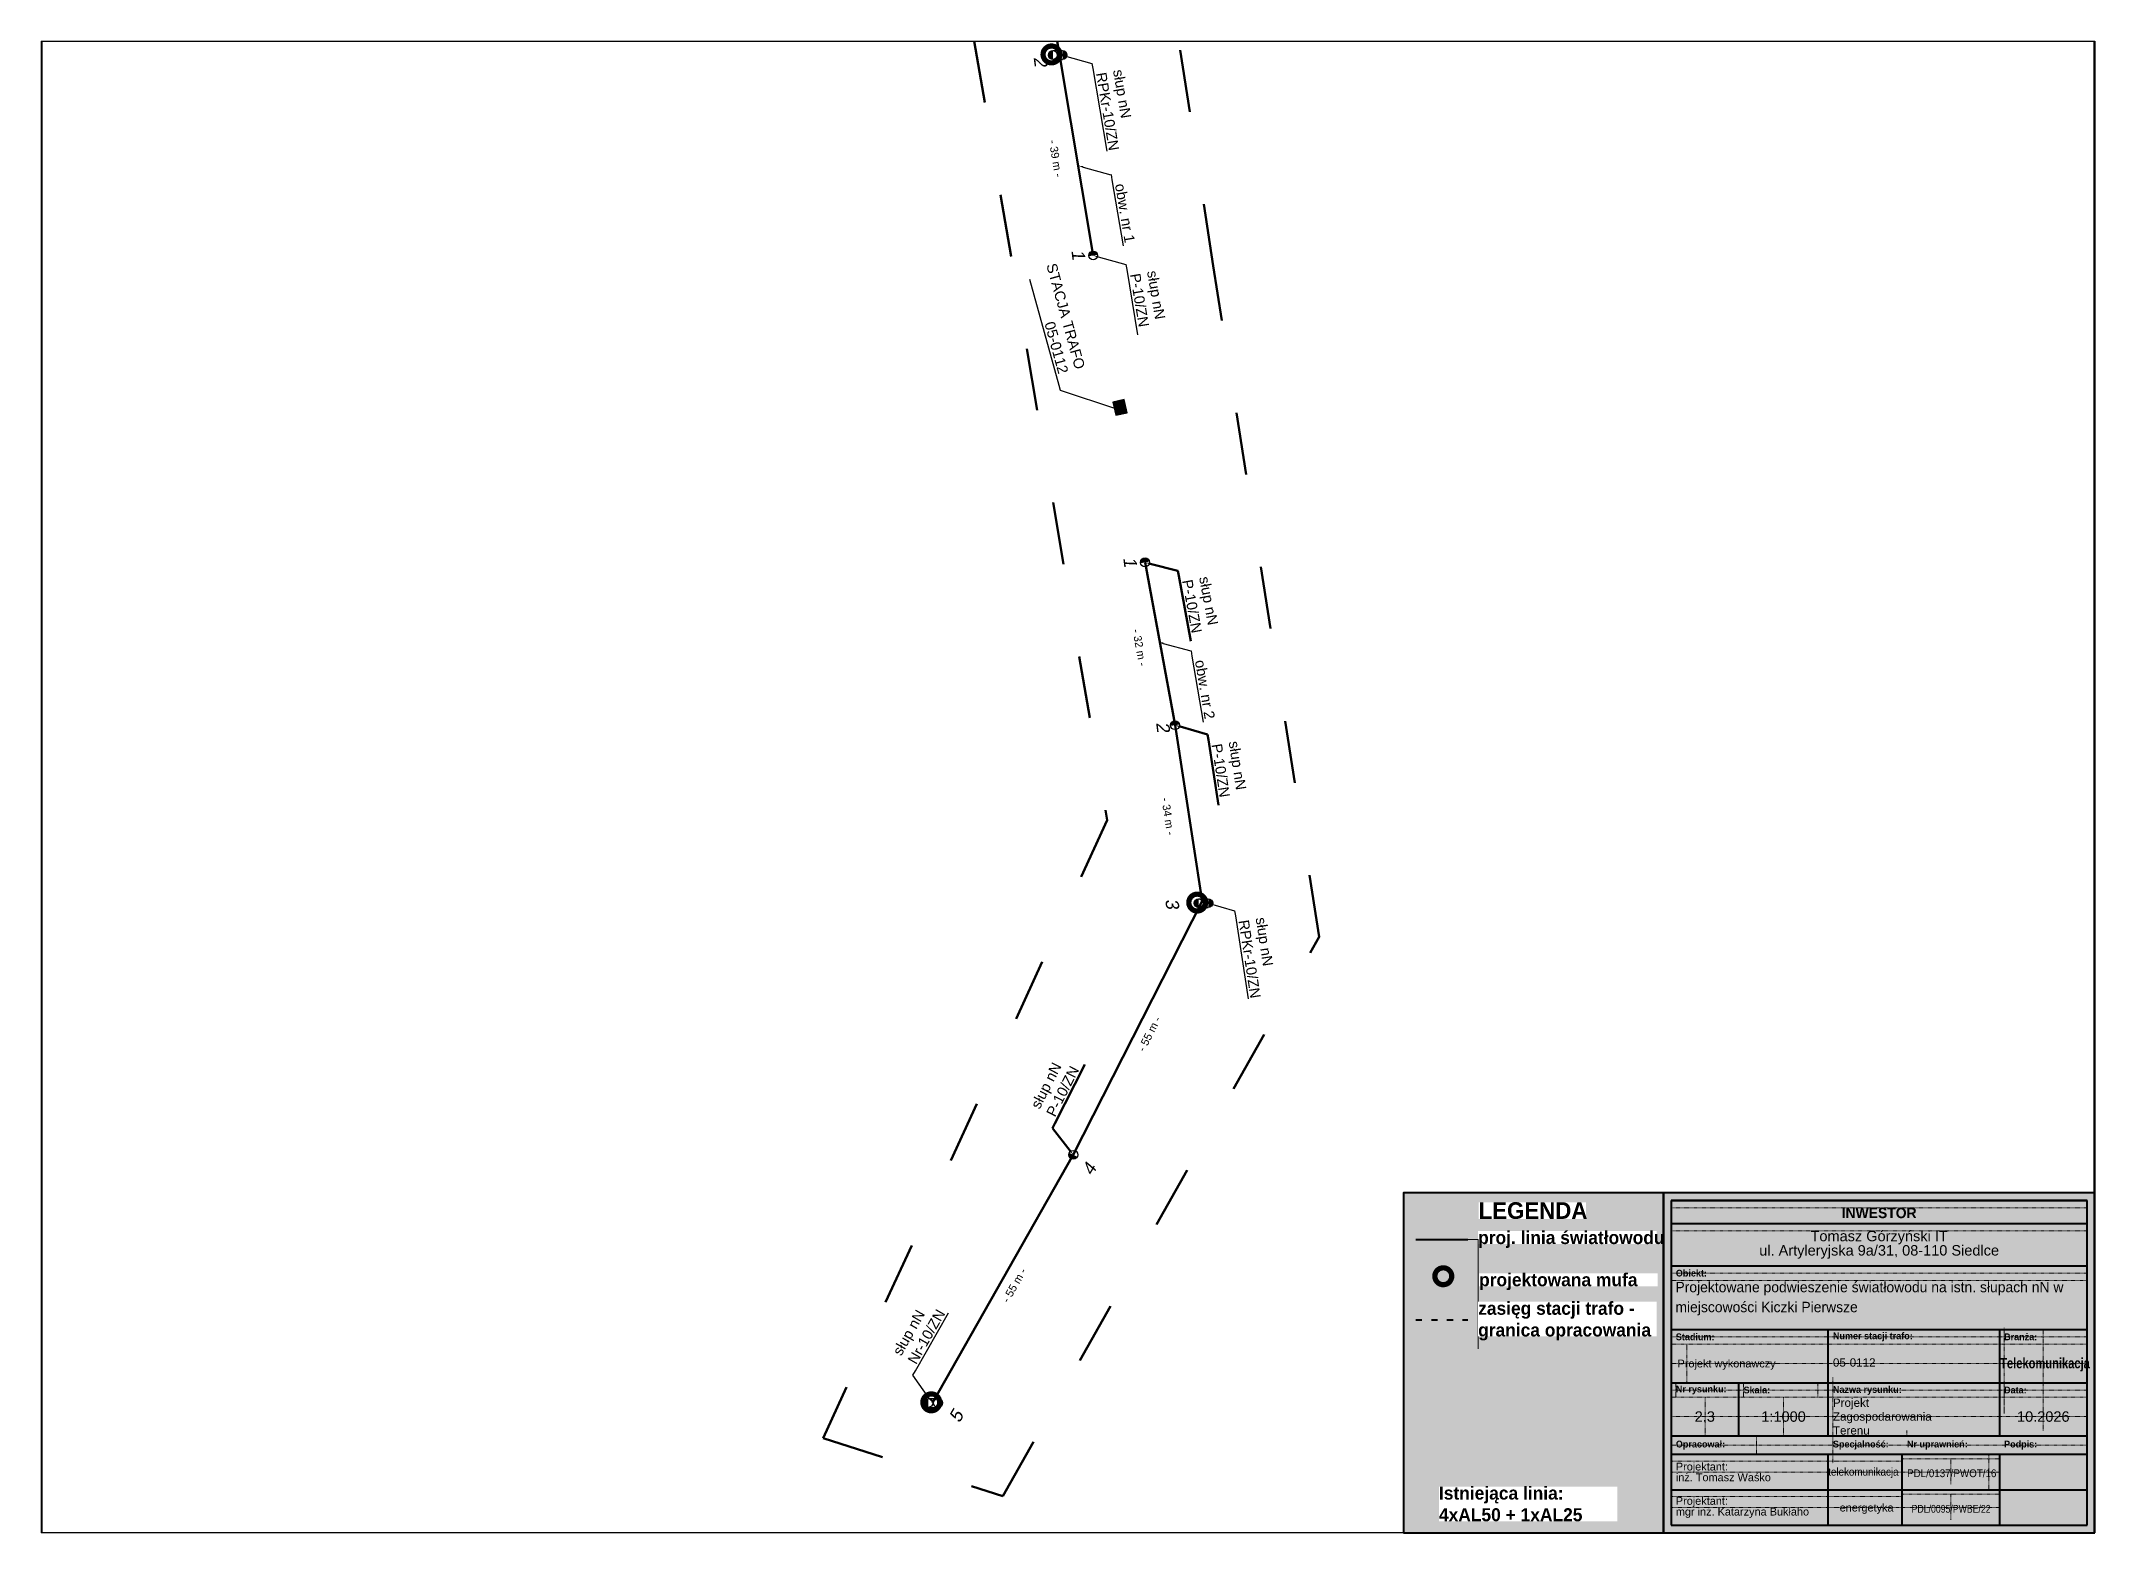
# Paper-space layout '112-3' of a CAD drawing. Header units: metres, sheet in millimetres. Extents: x 0 to 395, y 0 to 287.
# The model-space entities are those that its viewports show. They can reach past a viewport. Long polylines and large blocks are cut down to what shows.
import ezdxf
from ezdxf import colors
from ezdxf.entities.mleader import LeaderData, LeaderLine
from ezdxf.math import Vec2, Vec3

# ---------------------------------------------------------------- set-up
doc = ezdxf.new("R2010")
doc.units = ezdxf.units.M
for name, pattern in [('ACAD_ISO03W100', [30, 12, -18]), ('DGN Style 2', [0.005224, 0.003135, -0.00209]), ('GCAD_ISO03W100', [30, 12, -18])]:
    doc.linetypes.add(name, pattern=pattern)
for name, color, linetype, lineweight in [('!TELE', 30, 'SCARPLINE1A', 50), ('!trafo_05-0112', 6, 'GCAD_ISO03W100', 50), ('@Tabelka', 7, 'Continuous', 13), ('_MM LINIA Sn', 40, 'Continuous', 30), ('_mm zasięg trafo', 6, 'ACAD_ISO03W100', 35), ('_numery slupow etap 4 cz. 2', 7, 'Continuous', 40), ('_światłowód', 30, 'Continuous', 50)]:
    doc.layers.add(name, color=color, linetype=linetype, lineweight=lineweight)
for name, color, linetype in [('!wymiary', 7, 'Continuous'), ('_MM mufy', 3, 'Continuous'), ('_MM opisy', 7, 'Continuous'), ('_MM slupy', 5, 'Continuous'), ('_mm trafo', 3, 'Continuous')]:
    doc.layers.add(name, color=color, linetype=linetype)
doc.layers.add('@KonstrTabelki', color=253, linetype='DGN Style 2', lineweight=0, plot=False)
doc.layers.add('_arkusze model', color=7, linetype='Continuous', lineweight=50, plot=False)
doc.styles.add('LEGENDA', font='arial.ttf')
doc.styles.get("Standard").update_dxf_attribs({"font": 'ARIAL.TTF'})
doc.linetypes.add('SCARPLINE1A', pattern='A,2,[150,AAA.SHX,S=1,R=0,X=0,Y=0],1e-11', length=2)
doc.dimstyles.new('opis linie', dxfattribs={"dimtxt": 1.5, "dimasz": 0.18, "dimexe": 0.18, "dimexo": 0.0625, "dimgap": 2.5, "dimtad": 4, "dimdec": 0, "dimzin": 0, "dimdsep": 46, "dimtxsty": 'Standard', "dimcen": 0.09, "dimse1": 1, "dimse2": 1, "dimsd1": 1, "dimsd2": 1, "dimclrt": 256, "dimadec": 0, "dimazin": 0, "dimtfac": 1, "dimtdec": 0, "dimtofl": 0, "dimtmove": 0, "dimatfit": 3, "dimfxl": 1, "dimtfill": 1, "dimtolj": 1, "dimtzin": 0, "dimarcsym": 0})

# ---------------------------------------------------------------- blocks, each defined once
blk = doc.blocks.new('tabelka')
at = {"true_color": 0xffffff, "transparency": 33554687}
h = blk.add_hatch(color=7, dxfattribs=at)
h.dxf.hatch_style = 1
h.paths.add_polyline_path([(-83, 65.41), (0, 65.41), (0, 0), (-83, 0)])
at = {"layer": '@KonstrTabelki', "lineweight": 0}
for p, q in [((-1.5, 62.52), (-81.5, 62.52)), ((-1.5, 58.08), (-81.5, 58.08)), ((-1.5, 49.94), (-81.5, 49.94)), ((-81.5, 48.55), (-1.5, 48.55)), ((-1.5, 37.69), (-81.5, 37.69)), ((-81.5, 36.3), (-1.5, 36.3)), ((-78.46, 36.3), (-78.46, 28.86)), ((-17.47, 39.44), (-17.47, 22.94)), ((-9.93, 19.68), (-9.93, 39.08)), ((-81.5, 32.58), (-1.5, 32.58)), ((-80.6, 28.86), (-80.6, 26.08)), ((-67.58, 28.86), (-67.58, 26.08)), ((-53.27, 26.08), (-53.27, 28.86)), ((-50.39, 29.9), (-50.39, 18.64)), ((-17.47, 28.86), (-17.47, 22.94)), ((-9.93, 19.68), (-9.93, 28.86)), ((-1.5, 27.47), (-81.5, 27.47)), ((-81.5, 26.08), (-1.5, 26.08)), ((-74.99, 18.64), (-74.99, 26.08)), ((-59.88, 18.64), (-59.88, 26.08)), ((-1.5, 27.47), (-18.36, 27.47)), ((-1.5, 22.36), (-81.5, 22.36)), ((-1.5, 22.36), (-18.36, 22.36)), ((-81.5, 16.88), (-1.5, 16.88)), ((-65.11, 18.64), (-65.11, 15.11)), ((-50.39, 18.64), (-50.39, 13.41)), ((-36.15, 19.68), (-36.15, 18.64)), ((-37.05, 13.77), (-81.5, 13.77)), ((-37.05, 14.25), (-18.36, 14.25)), ((-27.71, 14.25), (-27.71, 9.31)), ((-20.43, 15.11), (-20.43, 8.31)), ((-37.05, 11.71), (-81.5, 11.71)), ((-18.36, 11.71), (-37.05, 11.71)), ((-37.05, 6.97), (-81.5, 6.97)), ((-37.05, 4.9), (-81.5, 4.9)), ((-37.05, 7.44), (-18.36, 7.44)), ((-18.36, 4.9), (-37.05, 4.9)), ((-27.71, 7.44), (-27.71, 2.5))]:
    blk.add_line(p, q, dxfattribs=at)
at = {"layer": '@KonstrTabelki'}
for points in [[(-51.29, 28.86), (-51.29, 39.08)], [(-51.29, 18.64), (-51.29, 28.86)]]:
    blk.add_lwpolyline(points, dxfattribs=at)
at = {"layer": '@Tabelka', "lineweight": 40}
for p, q in [((0, 65.41), (-83, 65.41)), ((-83, 65.41), (-83, 0)), ((-81.5, 63.91), (-1.5, 63.91)), ((-1.5, 63.91), (-81.5, 63.91)), ((-81.5, 63.91), (-81.5, 1.5)), ((-1.5, 1.5), (-1.5, 63.91)), ((0, 0), (0, 65.41)), ((-81.5, 59.47), (-1.5, 59.47)), ((-81.5, 51.33), (-1.5, 51.33)), ((-81.5, 39.08), (-1.5, 39.08)), ((-81.5, 39.08), (-18.36, 39.08)), ((-51.29, 28.86), (-51.29, 39.08)), ((-51.29, 28.86), (-51.29, 35.67)), ((-18.36, 39.08), (-18.36, 28.86)), ((-81.5, 28.86), (-18.36, 28.86)), ((-68.48, 18.64), (-68.48, 28.86)), ((-51.29, 18.64), (-51.29, 28.86)), ((-18.36, 28.86), (-1.5, 28.86)), ((-18.36, 28.86), (-18.36, 18.64)), ((-51.29, 18.64), (-51.29, 25.45)), ((-18.36, 25.45), (-18.36, 18.64)), ((-81.5, 18.64), (-1.5, 18.64)), ((-81.5, 18.64), (-1.5, 18.64)), ((-81.5, 15.11), (-1.5, 15.11)), ((-51.29, 1.5), (-51.29, 15.11)), ((-37.05, 1.5), (-37.05, 15.11)), ((-18.36, 15.11), (-18.36, 1.5)), ((-81.5, 8.31), (-1.5, 8.31)), ((-81.5, 8.31), (-1.5, 8.31)), ((-81.5, 1.5), (-1.5, 1.5)), ((-83, 0), (0, 0))]:
    blk.add_line(p, q, dxfattribs=at)
at = {"layer": '@Tabelka'}
for s, insert, char_height, attachment_point, line_spacing_factor in [('{\\fLato Light|b1|i0|c238|p34;INWESTOR}', (-41.5, 62.52), 2, 2, 0.825), ('{\\fLato Light|b1|i0|c238|p34;Obiekt:}', (-80.6, 49.94), 1.3, 4, 0.946154), ('{\\fLato Light|b1|i0|c238|p34;Branża:}', (-17.47, 37.69), 1.3, 4, 0.946154), ('Projekt wykonawczy', (-80.27, 32.34), 1.5, 4, 0.825), ('{\\fLato Light|b1|i0|c238|p34;\\W0.8;Telekomunikacja}', (-9.6, 32.34), 2, 5, 0.76875), ('{\\fLato Light|b1|i0|c238|p34;Nr rysunku:}', (-80.6, 27.47), 1.3, 4, 0.946154), ('{\\fLato Light|b1|i0|c238|p34;Skala:}', (-67.58, 27.47), 1.3, 4, 0.946154), ('{\\fLato Light|b1|i0|c238|p34;Nazwa rysunku:}', (-50.39, 27.38), 1.3, 4, 0.946154), ('{\\fLato Light|b1|i0|c238|p34;Data:}', (-17.47, 27.47), 1.3, 4, 0.946154), ('10.2026', (-9.93, 22.36), 2, 5, 0.825), ('{\\fLato Light|b1|i0|c238|p34;Opracował:}', (-80.6, 16.88), 1.3, 4, 0.946154), ('{\\fLato Light|b1|i0|c238|p34;Specjalność:}', (-50.39, 16.88), 1.3, 4, 0.946154), ('{\\fLato Light|b1|i0|c238|p34;Nr uprawnień:}', (-36.15, 16.88), 1.3, 4, 0.946154), ('{\\fLato Light|b1|i0|c238|p34;Podpis:}', (-17.47, 16.88), 1.3, 4, 0.946154)]:
    blk.add_mtext(s, dxfattribs=dict(at, insert=insert, char_height=char_height, attachment_point=attachment_point, line_spacing_factor=line_spacing_factor))
at = {"layer": '@Tabelka', "insert": (-41.5, 58.08), "char_height": 2, "attachment_point": 2, "line_spacing_factor": 0.825, "style": 'LEGENDA'}
blk.add_mtext('Tomasz Górzyński IT\\Pul. Artyleryjska 9a/31, 08-110 Siedlce', dxfattribs=at)
at = {"layer": '@Tabelka'}
for s, insert, char_height, width, attachment_point, line_spacing_factor in [('{\\fLato Light|b1|i0|c238|p34;Stadium:}', (-80.6, 37.69), 1.3, 8.6456, 4, 0.946154), ('{\\fLato Light|b1|i0|c238|p34;Numer stacji trafo:}', (-50.39, 37.69), 1.3, 16.1141, 4, 0.946154), ('Projektant:\\Pinż. Tomasz Waśko', (-80.6, 11.71), 1.5, 27.9275, 4, 0.825), ('{\\W0.9;telekomunikacja}', (-44.53, 11.53), 1.5, 22.915, 5, 0.825), ('{\\W0.9;PDL/0137/PWOT/16}', (-27.54, 11.46), 1.5, 22.915, 5, 0.825), ('Projektant:\\Pmgr inż. Katarzyna Bukłaho', (-80.6, 4.9), 1.5, 27.9275, 4, 0.825), ('energetyka', (-43.91, 4.64), 1.5, 22.915, 5, 0.825), ('{\\W0.8;PDL/0095/PWBE/22}', (-27.66, 4.62), 1.5, 22.915, 5, 0.825)]:
    blk.add_mtext(s, dxfattribs=dict(at, insert=insert, char_height=char_height, width=width, attachment_point=attachment_point, line_spacing_factor=line_spacing_factor))
blk = doc.blocks.new('mufa')
at = {"layer": '_MM mufy'}
h = blk.add_hatch(color=256, dxfattribs=at)
h.dxf.hatch_style = 1
h.paths.add_polyline_path([(2.15, 0.12, 1), (-2.1, -0.05, 1)])
h.paths.add_polyline_path([(-1.1, -0.01, -1), (1.15, 0.08, -1)], flags=16)
h.paths.add_polyline_path([(-0.83, 0, -1), (0.88, 0.07, -1)], flags=0)
blk = doc.blocks.new('legenda')
at = {"true_color": 0xffffff, "transparency": 33554687}
h = blk.add_hatch(color=7, dxfattribs=at)
h.dxf.hatch_style = 1
h.paths.add_polyline_path([(-50, 65.41), (0, 65.41), (0, 0), (-50, 0)])
at = {"lineweight": 40}
blk.add_lwpolyline([(0, 65.41), (-50, 65.41), (-50, 0)], dxfattribs=at)
at = {"layer": '_mm zasięg trafo', "lineweight": 40, "ltscale": 0.1}
blk.add_lwpolyline([(-47.62, 40.95), (-37.62, 40.95)], dxfattribs=at)
at = {"layer": '_światłowód', "lineweight": 40}
blk.add_lwpolyline([(-47.62, 56.41), (-37.62, 56.41)], dxfattribs=at)
at = {"layer": '_mm zasięg trafo'}
blk.add_blockref('mufa', (-42.35, 49.31), dxfattribs=at)
at = {"layer": '_mm zasięg trafo', "bg_fill": 3, "box_fill_scale": 1, "bg_fill_color": 256, "bg_fill_transparency": 0}
for s, width, heights, insert, char_height, attachment_point in [('{\\fLato Light|b1|i0|c238|p34;\\C7;LEGENDA}', 20.65, [-3.27], (-35.53, 63.58), 3.2, 1), ('\\pxt4;{\\fLato Light|b1|i0|c238|p34;\\C7;proj. linia światłowodu}', 34.3358, [-3.2], (-35.62, 56.41), 2.5, 4)]:
    blk.add_mtext_dynamic_manual_height_columns(s, width=width, gutter_width=1, heights=heights, dxfattribs=dict(at, insert=insert, char_height=char_height, attachment_point=attachment_point))
at = {"layer": 'Defpoints', "color": 252, "lineweight": 0, "true_color": 0x939598}
blk.add_lwpolyline([(-37.62, 56.41), (-35.62, 56.41), (-35.62, 35.41)], dxfattribs=at)
at = {"layer": '_mm zasięg trafo', "char_height": 2.5, "attachment_point": 4, "bg_fill": 3, "box_fill_scale": 1, "bg_fill_color": 256, "bg_fill_transparency": 0}
for s, heights, insert in [('\\pxt4;{\\fLato Light|b1|i0|c238|p34;\\C7;projektowana mufa}', [-3.2], (-35.44, 48.3)), ('\\pxt4;{\\fLato Light|b1|i0|c238|p34;\\C7;zasięg stacji trafo - granica opracowania}', [-7.36], (-35.62, 40.72))]:
    blk.add_mtext_dynamic_manual_height_columns(s, width=34.3358, gutter_width=1, heights=heights, dxfattribs=dict(at, insert=insert))
at = {"lineweight": 40}
blk.add_lwpolyline([(-50, 0), (0, 0), (0, 65.41)], dxfattribs=at)
at = {"layer": '_mm zasięg trafo', "insert": (-43.16, 5.56), "char_height": 2.5, "attachment_point": 4, "bg_fill": 3, "box_fill_scale": 1, "bg_fill_color": 256, "bg_fill_transparency": 0}
blk.add_mtext_dynamic_manual_height_columns('\\pxt4;{\\fLato Light|b1|i0|c238|p34;\\C7;Istniejąca linia:\\P4xAL50 + 1xAL25}', width=34.3358, gutter_width=1, heights=[0], dxfattribs=at)
blk = doc.blocks.new('*D201')
at = {"layer": 'Defpoints', "color": 0}
for p in [(7549163.57, 5771385.84), (7549168.61, 5771354.41), (7549169.35, 5771354.54)]:
    blk.add_point(p, dxfattribs=at)
at = {"layer": '!wymiary', "insert": (7549162.51, 5771369.46), "char_height": 1.5, "attachment_point": 5, "rotation": 280.4675, "bg_fill": 3, "box_fill_scale": 1.1, "bg_fill_color": 9, "bg_fill_true_color": 13158600, "bg_fill_transparency": 0}
blk.add_mtext('\\A1;- 32 m -', dxfattribs=at)
blk = doc.blocks.new('*D202')
at = {"layer": 'Defpoints', "color": 0}
for p in [(7549169.35, 5771354.54), (7549173.82, 5771320.56), (7549174.56, 5771320.68)]:
    blk.add_point(p, dxfattribs=at)
at = {"layer": '!wymiary', "insert": (7549167.99, 5771337), "char_height": 1.5, "attachment_point": 5, "rotation": 278.7478, "bg_fill": 3, "box_fill_scale": 1.1, "bg_fill_color": 9, "bg_fill_true_color": 13158600, "bg_fill_transparency": 0}
blk.add_mtext('\\A1;- 34 m -', dxfattribs=at)
blk = doc.blocks.new('*D203')
at = {"layer": 'Defpoints', "color": 0}
for p in [(7549174.56, 5771320.68), (7549149.11, 5771272.28), (7549149.78, 5771271.94)]:
    blk.add_point(p, dxfattribs=at)
at = {"layer": '!wymiary', "insert": (7549164.41, 5771295.17), "char_height": 1.5, "attachment_point": 5, "rotation": 63.0422, "bg_fill": 3, "box_fill_scale": 1.1, "bg_fill_color": 9, "bg_fill_true_color": 13158600, "bg_fill_transparency": 0}
blk.add_mtext('\\A1;- 55 m -', dxfattribs=at)
blk = doc.blocks.new('*D204')
at = {"layer": 'Defpoints', "color": 0}
for p in [(7549149.78, 5771271.94), (7549122.07, 5771224.6), (7549122.72, 5771224.23)]:
    blk.add_point(p, dxfattribs=at)
at = {"layer": '!wymiary', "insert": (7549138.43, 5771246.85), "char_height": 1.5, "attachment_point": 5, "rotation": 60.4451, "bg_fill": 3, "box_fill_scale": 1.1, "bg_fill_color": 9, "bg_fill_true_color": 13158600, "bg_fill_transparency": 0}
blk.add_mtext('\\A1;- 55 m -', dxfattribs=at)
blk = doc.blocks.new('*D213')
at = {"layer": 'Defpoints', "color": 0}
for p in [(7549141.81, 5771515.76), (7549146.36, 5771483.39), (7549147.1, 5771483.51)]:
    blk.add_point(p, dxfattribs=at)
at = {"layer": '!wymiary', "insert": (7549140.49, 5771498.99), "char_height": 1.5, "attachment_point": 5, "rotation": 279.3114, "bg_fill": 3, "box_fill_scale": 1.1, "bg_fill_color": 9, "bg_fill_true_color": 13158600, "bg_fill_transparency": 0}
blk.add_mtext('\\A1;- 33 m -', dxfattribs=at)
blk = doc.blocks.new('*D214')
at = {"layer": 'Defpoints', "color": 0}
for p in [(7549147.1, 5771483.51), (7549152.86, 5771444.72), (7549153.6, 5771444.85)]:
    blk.add_point(p, dxfattribs=at)
at = {"layer": '!wymiary', "insert": (7549146.39, 5771463.51), "char_height": 1.5, "attachment_point": 5, "rotation": 279.5495, "bg_fill": 3, "box_fill_scale": 1.1, "bg_fill_color": 9, "bg_fill_true_color": 13158600, "bg_fill_transparency": 0}
blk.add_mtext('\\A1;- 39 m -', dxfattribs=at)
blk = doc.blocks.new('ZN')
at = {"layer": '_MM slupy', "transparency": 33554687}
h = blk.add_hatch(color=256, dxfattribs=at)
h.dxf.hatch_style = 1
h.paths.add_polyline_path([(0, -0.86), (0, 0.86, 1)])
at = {"layer": '_MM slupy'}
blk.add_circle((0, 0), 0.857, dxfattribs=at)
blk = doc.blocks.new('R')
at = {"layer": '_MM slupy', "transparency": 33554687}
h = blk.add_hatch(color=256, dxfattribs=at)
h.dxf.hatch_style = 1
h.paths.add_polyline_path([(-0.93, -0.86), (-0.93, 0.86, 1)])
h = blk.add_hatch(color=256, dxfattribs=at)
h.dxf.hatch_style = 1
h.paths.add_polyline_path([(0.93, 0.86), (0.93, -0.86, 1)])
at = {"layer": '_MM slupy'}
for points in [[(-0.93, 0.86), (0.93, 0.86)], [(-0.93, -0.86), (0.93, -0.86)]]:
    blk.add_lwpolyline(points, dxfattribs=at)
for centre in [(-0.93, 0), (0.93, 0)]:
    blk.add_circle(centre, 0.857, dxfattribs=at)
blk = doc.blocks.new('trafo')
at = {"layer": '_mm trafo'}
h = blk.add_hatch(color=256, dxfattribs=at)
h.dxf.hatch_style = 1
h.paths.add_polyline_path([(-1.15, 1.02), (-0.52, -1.51), (1.64, -0.96), (1.01, 1.59)])
at = {"layer": '_MM LINIA Sn', "color": 2, "lineweight": 60}
for p, q in [((0.58, 0.02), (-0.43, 0.9)), ((-0.32, -0.23), (0.58, 0.02)), ((0.58, -0.92), (-0.32, -0.23)), ((0.55, -0.72), (0.41, -0.9)), ((0.41, -0.9), (0.58, -0.92)), ((0.58, -0.92), (0.55, -0.72))]:
    blk.add_line(p, q, dxfattribs=at)
at = {"layer": '_mm trafo', "flags": 128}
blk.add_lwpolyline([(-0.52, -1.52), (1.64, -0.96), (0.98, 1.58), (-1.17, 0.99), (-0.52, -1.52)], close=True, dxfattribs=at)
blk = doc.blocks.new('q')
at = {"layer": '_MM slupy'}
blk.add_blockref('ZN', (0, 0), dxfattribs=at)
at = {"layer": '_MM opisy'}
ml = blk.add_multileader_mtext('Standard', dxfattribs=at)
ml.set_content('\\pxql;słup nN\\PP-10/ZN', color=256)
ml.set_leader_properties()
ml.build(insert=Vec2(0, 0))
ml.multileader.update_dxf_attribs({"has_text_frame": 1, "text_left_attachment_type": 5, "text_right_attachment_type": 5, "dogleg_length": 1, "arrow_head_size": 1})
ctx = ml.context
ctx.base_point, ctx.char_height, ctx.arrow_head_size, ctx.landing_gap_size, ctx.plane_origin = Vec3(3.75, 5.9), 2, 1, 1, Vec3(1.72, -1.42)
ctx.left_attachment, ctx.right_attachment = 5, 5
notes = []
notes.append((ctx, [(0, (1, 1, 0), (2.75, 5.9), (1, 0), 1, [(0, [(0, 0), (2.75, 5.9)], 0, [])])]))
ctx.mtext.insert, ctx.mtext.flow_direction = Vec3(4.75, 11.7), 5
ctx.mtext.has_bg_fill, ctx.mtext.bg_color, ctx.mtext.bg_scale_factor, ctx.mtext.bg_transparency, ctx.mtext.use_window_bg_color = 1, -1023410175, 1, 0, 1
for ctx, leaders in notes:
    for number, flags, end, landing, length, lines in leaders:
        leader = LeaderData()
        leader.index, (leader.has_last_leader_line, leader.has_dogleg_vector, leader.attachment_direction) = number, flags
        leader.last_leader_point, leader.dogleg_vector, leader.dogleg_length = Vec3(end), Vec3(landing), length
        for number, points, colour, breaks in lines:
            line = LeaderLine()
            line.index, line.vertices, line.color, line.breaks = number, Vec3.list(points), colors.encode_raw_color(colour), breaks
            leader.lines.append(line)
        ctx.leaders.append(leader)

msp = doc.modelspace()

# ---------------------------------------------------------------- linework, layer by layer
at = {"layer": '!TELE'}
for points in [[(7549118.13, 5771881.44), (7549124.74, 5771832.41), (7549131.15, 5771783.12), (7549137.48, 5771734.48), (7549143.89, 5771685.14), (7549149.56, 5771641.8), (7549154.7, 5771599.5), (7549144.34, 5771553.61), (7549141.81, 5771515.76), (7549147.1, 5771483.51), (7549153.6, 5771444.85)], [(7549163.57, 5771385.84), (7549169.35, 5771354.54), (7549174.56, 5771320.68)], [(7549122.72, 5771224.23), (7549149.78, 5771271.94), (7549174.56, 5771320.68)]]:
    msp.add_lwpolyline(points, dxfattribs=at)

# ---------------------------------------------------------------- block references
at = {"layer": '_arkusze model', "rotation": 357.3066721443945}
msp.add_blockref('trafo', (7549158.53, 5771415.61), dxfattribs=at)

# ---------------------------------------------------------------- next in the draw order: dimensions: what is measured, and where the dimension line sits
at = {"layer": '!wymiary'}
for p1, p2, picture, middle in [((7549141.81, 5771515.76), (7549147.1, 5771483.51), '*D213', (7549140.49, 5771498.99)), ((7549163.57, 5771385.84), (7549169.35, 5771354.54), '*D201', (7549162.51, 5771369.46))]:
    dim = msp.add_aligned_dim(p1=p1, p2=p2, distance=-0.75, dimstyle='opis linie', override={"dimpost": '- <> m -'}, dxfattribs=at)
    dim.commit()
    dim.dimension.update_dxf_attribs({"geometry": picture, "text_midpoint": middle})

# ---------------------------------------------------------------- next in the draw order: block references
at = {"layer": '!TELE', "rotation": 280.4674808966838}
msp.add_blockref('q', (7549163.57, 5771385.84), dxfattribs=at)

# ---------------------------------------------------------------- next in the draw order: dimensions: what is measured, and where the dimension line sits
at = {"layer": '!wymiary'}
for p1, p2, picture, middle in [((7549147.1, 5771483.51), (7549153.6, 5771444.85), '*D214', (7549146.39, 5771463.51)), ((7549169.35, 5771354.54), (7549174.56, 5771320.68), '*D202', (7549167.99, 5771337))]:
    dim = msp.add_aligned_dim(p1=p1, p2=p2, distance=-0.75, dimstyle='opis linie', override={"dimpost": '- <> m -'}, dxfattribs=at)
    dim.commit()
    dim.dimension.update_dxf_attribs({"geometry": picture, "text_midpoint": middle})

# ---------------------------------------------------------------- next in the draw order: block references
at = {"layer": '!TELE', "rotation": 278.7478150258946}
msp.add_blockref('q', (7549169.35, 5771354.54), dxfattribs=at)

# ---------------------------------------------------------------- next in the draw order: texts
at = {"layer": '_numery slupow etap 4 cz. 2', "oblique": 10}
for s, p in [('2', (7549142.14, 5771482.96)), ('1', (7549159.37, 5771386.72))]:
    msp.add_text(s, height=2.5, rotation=277.3102, dxfattribs=at).set_placement(p)

# ---------------------------------------------------------------- next in the draw order: dimensions: what is measured, and where the dimension line sits
at = {"layer": '!wymiary'}
dim = msp.add_aligned_dim(p1=(7549174.56, 5771320.68), p2=(7549149.78, 5771271.94), distance=-0.75, dimstyle='opis linie', override={"dimpost": '- <> m -'}, dxfattribs=at)
dim.commit()
dim.dimension.update_dxf_attribs({"geometry": '*D203', "text_midpoint": (7549164.41, 5771295.17)})

# ---------------------------------------------------------------- next in the draw order: leaders
at = {"layer": '_MM opisy'}
ml = msp.add_multileader_mtext('Standard', dxfattribs=at)
ml.set_content('\\pxql;słup nN\\PRPKr-10/ZN', color=256)
ml.set_leader_properties()
ml.build(insert=Vec2(0, 0))
ml.multileader.update_dxf_attribs({"has_text_frame": 1, "text_left_attachment_type": 5, "text_right_attachment_type": 5, "dogleg_length": 1, "arrow_head_size": 1})
ctx = ml.context
ctx.base_point, ctx.char_height, ctx.arrow_head_size, ctx.landing_gap_size, ctx.plane_origin, ctx.plane_x_axis, ctx.plane_y_axis = Vec3(7549153.54, 5771480.79), 2, 1, 1, Vec3(7549145.98, 5771481.58), Vec3(0.165899, -0.986143), Vec3(0.986143, 0.165899)
ctx.left_attachment, ctx.right_attachment = 5, 5
notes = []
notes.append((ctx, [(0, (1, 1, 0), (7549153.37, 5771481.77), (0.165899, -0.986143), 1, [(0, [(7549147.1, 5771483.51), (7549153.37, 5771481.77)], 0, [])])]))
ctx.mtext.insert, ctx.mtext.text_direction, ctx.mtext.flow_direction = Vec3(7549159.39, 5771480.76), Vec3(0.165899, -0.986143), 5
ctx.mtext.has_bg_fill, ctx.mtext.bg_color, ctx.mtext.bg_scale_factor, ctx.mtext.bg_transparency, ctx.mtext.use_window_bg_color = 1, -1023410175, 1, 0, 1
at = {"layer": '_mm trafo', "color": 3}
ml = msp.add_multileader_mtext('Standard', dxfattribs=at)
ml.set_content('STACJA TRAFO\\P05-0112', color=3)
ml.set_leader_properties()
ml.build(insert=Vec2(0, 0))
ml.multileader.update_dxf_attribs({"has_text_frame": 1, "text_left_attachment_type": 5, "text_right_attachment_type": 5, "dogleg_length": 1, "arrow_head_size": 1.5})
ctx = ml.context
ctx.base_point, ctx.char_height, ctx.arrow_head_size, ctx.plane_origin, ctx.plane_x_axis, ctx.plane_y_axis = Vec3(7549140.47, 5771443.69), 2, 1.5, Vec3(7549130.57, 5771403.96), Vec3(0.266111, -0.963942), Vec3(0.963942, 0.266111)
ctx.left_attachment, ctx.right_attachment, ctx.text_align_type, ctx.attachment_type = 5, 5, 2, 2
notes.append((ctx, [(0, (1, 1, 0), (7549147.31, 5771418.91), (-0.266111, 0.963942), 1, [(0, [(7549159.57, 5771414.85)], 0, [])])]))
ctx.mtext.insert, ctx.mtext.text_direction, ctx.mtext.rotation, ctx.mtext.alignment, ctx.mtext.flow_direction = Vec3(7549152.08, 5771423.34), Vec3(0.266111, -0.963942), 6.129723, 3, 5
ctx.mtext.has_bg_fill, ctx.mtext.bg_color, ctx.mtext.bg_scale_factor, ctx.mtext.bg_transparency, ctx.mtext.use_window_bg_color = 1, -1073741824, 1, 0, 1
for ctx, leaders in notes:
    for number, flags, end, landing, length, lines in leaders:
        leader = LeaderData()
        leader.index, (leader.has_last_leader_line, leader.has_dogleg_vector, leader.attachment_direction) = number, flags
        leader.last_leader_point, leader.dogleg_vector, leader.dogleg_length = Vec3(end), Vec3(landing), length
        for number, points, colour, breaks in lines:
            line = LeaderLine()
            line.index, line.vertices, line.color, line.breaks = number, Vec3.list(points), colors.encode_raw_color(colour), breaks
            leader.lines.append(line)
        ctx.leaders.append(leader)

# ---------------------------------------------------------------- next in the draw order: block references
at = {"color": 5, "lineweight": 70}
msp.add_blockref('mufa', (7549145.56, 5771483.47), dxfattribs=at)
msp.add_blockref('R', (7549146.78, 5771483.38))
at = {"layer": '_MM slupy', "rotation": 279.5494738216672}
msp.add_blockref('ZN', (7549153.6, 5771444.85), dxfattribs=at)

# ---------------------------------------------------------------- next in the draw order: texts
at = {"layer": '_numery slupow etap 4 cz. 2', "oblique": 10}
for s, p in [('1', (7549149.4, 5771445.82)), ('3', (7549167.46, 5771321.02))]:
    msp.add_text(s, height=2.5, rotation=277.3102, dxfattribs=at).set_placement(p)

# ---------------------------------------------------------------- next in the draw order: dimensions: what is measured, and where the dimension line sits
at = {"layer": '!wymiary'}
dim = msp.add_aligned_dim(p1=(7549149.78, 5771271.94), p2=(7549122.72, 5771224.23), distance=-0.75, dimstyle='opis linie', override={"dimpost": '- <> m -'}, dxfattribs=at)
dim.commit()
dim.dimension.update_dxf_attribs({"geometry": '*D204', "text_midpoint": (7549138.43, 5771246.85)})

# ---------------------------------------------------------------- next in the draw order: leaders
at = {"layer": '_MM opisy'}
ml = msp.add_multileader_mtext('Standard', dxfattribs=at)
ml.set_content('\\pxql;słup nN\\PRPKr-10/ZN', color=256)
ml.set_leader_properties()
ml.build(insert=Vec2(0, 0))
ml.multileader.update_dxf_attribs({"has_text_frame": 1, "text_left_attachment_type": 5, "text_right_attachment_type": 5, "dogleg_length": 1, "arrow_head_size": 1})
ctx = ml.context
ctx.base_point, ctx.char_height, ctx.arrow_head_size, ctx.landing_gap_size, ctx.plane_origin, ctx.plane_x_axis, ctx.plane_y_axis = Vec3(7549180.97, 5771317.87), 2, 1, 1, Vec3(7549173.42, 5771318.76), Vec3(0.152086, -0.988367), Vec3(0.988367, 0.152086)
ctx.left_attachment, ctx.right_attachment = 5, 5
notes = []
notes.append((ctx, [(0, (1, 1, 0), (7549180.81, 5771318.85), (0.152086, -0.988367), 1, [(0, [(7549174.56, 5771320.68), (7549180.81, 5771318.85)], 0, [])])]))
ctx.mtext.insert, ctx.mtext.text_direction, ctx.mtext.flow_direction = Vec3(7549186.82, 5771317.75), Vec3(0.152086, -0.988367), 5
ctx.mtext.has_bg_fill, ctx.mtext.bg_color, ctx.mtext.bg_scale_factor, ctx.mtext.bg_transparency, ctx.mtext.use_window_bg_color = 1, -1023410175, 1, 0, 1
for ctx, leaders in notes:
    for number, flags, end, landing, length, lines in leaders:
        leader = LeaderData()
        leader.index, (leader.has_last_leader_line, leader.has_dogleg_vector, leader.attachment_direction) = number, flags
        leader.last_leader_point, leader.dogleg_vector, leader.dogleg_length = Vec3(end), Vec3(landing), length
        for number, points, colour, breaks in lines:
            line = LeaderLine()
            line.index, line.vertices, line.color, line.breaks = number, Vec3.list(points), colors.encode_raw_color(colour), breaks
            leader.lines.append(line)
        ctx.leaders.append(leader)

# ---------------------------------------------------------------- next in the draw order: block references
at = {"layer": '!TELE', "rotation": 63.04223244561692}
msp.add_blockref('q', (7549149.78, 5771271.94), dxfattribs=at)
at = {"color": 5, "lineweight": 70}
msp.add_blockref('mufa', (7549173.59, 5771320.4), dxfattribs=at)
msp.add_blockref('R', (7549174.8, 5771320.32))

# ---------------------------------------------------------------- next in the draw order: leaders
at = {"layer": '_MM opisy'}
ml = msp.add_multileader_mtext('Standard', dxfattribs=at)
ml.set_content('\\pxql;słup nN\\PNr-10/ZN', color=256)
ml.set_leader_properties()
ml.build(insert=Vec2(0, 0))
ml.multileader.update_dxf_attribs({"has_text_frame": 1, "text_left_attachment_type": 5, "text_right_attachment_type": 5, "dogleg_length": 1, "arrow_head_size": 1})
ctx = ml.context
ctx.base_point, ctx.char_height, ctx.arrow_head_size, ctx.landing_gap_size, ctx.plane_origin, ctx.plane_x_axis, ctx.plane_y_axis = Vec3(7549119.44, 5771230.41), 2, 1, 1, Vec3(7549124.8, 5771225.02), Vec3(0.493258, 0.869883), Vec3(-0.869883, 0.493258)
ctx.left_attachment, ctx.right_attachment = 5, 5
notes = []
notes.append((ctx, [(0, (1, 1, 0), (7549118.95, 5771229.54), (0.493258, 0.869883), 1, [(0, [(7549122.72, 5771224.23), (7549118.95, 5771229.54)], 0, [])])]))
ctx.mtext.insert, ctx.mtext.text_direction, ctx.mtext.flow_direction = Vec3(7549114.92, 5771234.12), Vec3(0.493258, 0.869883), 5
ctx.mtext.has_bg_fill, ctx.mtext.bg_color, ctx.mtext.bg_scale_factor, ctx.mtext.bg_transparency, ctx.mtext.use_window_bg_color = 1, -1023410175, 1, 0, 1
for ctx, leaders in notes:
    for number, flags, end, landing, length, lines in leaders:
        leader = LeaderData()
        leader.index, (leader.has_last_leader_line, leader.has_dogleg_vector, leader.attachment_direction) = number, flags
        leader.last_leader_point, leader.dogleg_vector, leader.dogleg_length = Vec3(end), Vec3(landing), length
        for number, points, colour, breaks in lines:
            line = LeaderLine()
            line.index, line.vertices, line.color, line.breaks = number, Vec3.list(points), colors.encode_raw_color(colour), breaks
            leader.lines.append(line)
        ctx.leaders.append(leader)

# ---------------------------------------------------------------- next in the draw order: linework, layer by layer
at = {"layer": '!trafo_05-0112'}
msp.add_lwpolyline([(7549101.68, 5771217.48), (7549136.24, 5771206.3), (7549197.09, 5771313.85), (7549176.67, 5771442.83), (7549163.37, 5771530.28), (7549184.71, 5771614.7), (7549149.59, 5771913.31), (7549096.28, 5771910.2), (7549137.17, 5771616.77), (7549127.85, 5771502.91), (7549156.31, 5771336.27)], close=True, dxfattribs=at)

# ---------------------------------------------------------------- next in the draw order: block references
at = {"color": 5, "lineweight": 70}
msp.add_blockref('mufa', (7549122.44, 5771224.31), dxfattribs=at)
msp.add_blockref('R', (7549122.82, 5771224.24))

# ---------------------------------------------------------------- next in the draw order: texts
at = {"layer": '_numery slupow etap 4 cz. 2', "oblique": 10}
for s, p in [('4', (7549153.42, 5771267.75)), ('5', (7549127.85, 5771220.25))]:
    msp.add_text(s, height=2.5, rotation=59.7911, dxfattribs=at).set_placement(p)

# ---------------------------------------------------------------- next in the draw order: leaders
at = {"layer": '_MM opisy'}
ml = msp.add_multileader_mtext('Standard', dxfattribs=at)
ml.set_content('\\pxql;słup nN\\PP-10/ZN', color=256)
ml.set_leader_properties()
ml.build(insert=Vec2(0, 0))
ml.multileader.update_dxf_attribs({"has_text_frame": 1, "text_left_attachment_type": 5, "text_right_attachment_type": 5, "dogleg_length": 1, "arrow_head_size": 1})
ctx = ml.context
ctx.base_point, ctx.char_height, ctx.arrow_head_size, ctx.landing_gap_size, ctx.plane_origin, ctx.plane_x_axis, ctx.plane_y_axis = Vec3(7549160.04, 5771442.12), 2, 1, 1, Vec3(7549152.49, 5771442.92), Vec3(0.165899, -0.986143), Vec3(0.986143, 0.165899)
ctx.left_attachment, ctx.right_attachment = 5, 5
notes = []
notes.append((ctx, [(0, (1, 1, 0), (7549159.88, 5771443.11), (0.165899, -0.986143), 1, [(0, [(7549153.6, 5771444.85), (7549159.88, 5771443.11)], 0, [])])]))
ctx.mtext.insert, ctx.mtext.text_direction, ctx.mtext.flow_direction = Vec3(7549165.93, 5771442.1), Vec3(0.165899, -0.986143), 5
ctx.mtext.has_bg_fill, ctx.mtext.bg_color, ctx.mtext.bg_scale_factor, ctx.mtext.bg_transparency, ctx.mtext.use_window_bg_color = 1, -1023410175, 1, 0, 1
at = {"layer": '_MM opisy', "color": 1}
ml = msp.add_multileader_mtext('Standard', dxfattribs=at)
ml.set_content('\\pxql;obw. nr 2', color=1)
ml.set_leader_properties()
ml.build(insert=Vec2(0, 0))
ml.multileader.update_dxf_attribs({"has_text_frame": 1, "text_left_attachment_type": 5, "text_right_attachment_type": 5, "dogleg_length": 1, "arrow_head_size": 1})
ctx = ml.context
ctx.base_point, ctx.char_height, ctx.arrow_head_size, ctx.landing_gap_size, ctx.plane_origin, ctx.plane_x_axis, ctx.plane_y_axis = Vec3(7549172.6, 5771367.83), 2, 1, 1, Vec3(7549165.01, 5771368.62), Vec3(0.165899, -0.986143), Vec3(0.986143, 0.165899)
ctx.left_attachment, ctx.right_attachment = 5, 5
notes.append((ctx, [(0, (1, 1, 0), (7549172.43, 5771368.81), (0.165899, -0.986143), 1, [(0, [(7549166.12, 5771370.54), (7549172.4, 5771368.81)], 0, [])])]))
ctx.mtext.insert, ctx.mtext.text_direction, ctx.mtext.flow_direction = Vec3(7549175.14, 5771367.24), Vec3(0.165899, -0.986143), 5
ctx.mtext.has_bg_fill, ctx.mtext.bg_color, ctx.mtext.bg_scale_factor, ctx.mtext.bg_transparency, ctx.mtext.use_window_bg_color = 1, -1023410175, 1, 0, 1
for ctx, leaders in notes:
    for number, flags, end, landing, length, lines in leaders:
        leader = LeaderData()
        leader.index, (leader.has_last_leader_line, leader.has_dogleg_vector, leader.attachment_direction) = number, flags
        leader.last_leader_point, leader.dogleg_vector, leader.dogleg_length = Vec3(end), Vec3(landing), length
        for number, points, colour, breaks in lines:
            line = LeaderLine()
            line.index, line.vertices, line.color, line.breaks = number, Vec3.list(points), colors.encode_raw_color(colour), breaks
            leader.lines.append(line)
        ctx.leaders.append(leader)

# ---------------------------------------------------------------- next in the draw order: texts
at = {"layer": '_numery slupow etap 4 cz. 2', "oblique": 10}
msp.add_text('2', height=2.5, rotation=277.3102, dxfattribs=at).set_placement((7549165.69, 5771355.01))

# ---------------------------------------------------------------- next in the draw order: leaders
at = {"layer": '_MM opisy', "color": 1}
ml = msp.add_multileader_mtext('Standard', dxfattribs=at)
ml.set_content('\\pxql;obw. nr 1', color=256)
ml.set_leader_properties()
ml.build(insert=Vec2(0, 0))
ml.multileader.update_dxf_attribs({"has_text_frame": 1, "text_left_attachment_type": 5, "text_right_attachment_type": 5, "dogleg_length": 1, "arrow_head_size": 1})
ctx = ml.context
ctx.base_point, ctx.char_height, ctx.arrow_head_size, ctx.landing_gap_size, ctx.plane_origin, ctx.plane_x_axis, ctx.plane_y_axis = Vec3(7549157.22, 5771459.4), 2, 1, 1, Vec3(7549149.62, 5771460.19), Vec3(0.165899, -0.986143), Vec3(0.986143, 0.165899)
ctx.left_attachment, ctx.right_attachment = 5, 5
notes = []
notes.append((ctx, [(0, (1, 1, 0), (7549157.05, 5771460.39), (0.165899, -0.986143), 1, [(0, [(7549150.74, 5771462.12), (7549157.02, 5771460.38)], 0, [])])]))
ctx.mtext.insert, ctx.mtext.text_direction, ctx.mtext.flow_direction = Vec3(7549159.76, 5771458.82), Vec3(0.165899, -0.986143), 5
ctx.mtext.has_bg_fill, ctx.mtext.bg_color, ctx.mtext.bg_scale_factor, ctx.mtext.bg_transparency, ctx.mtext.use_window_bg_color = 1, -1023410175, 1, 0, 1
for ctx, leaders in notes:
    for number, flags, end, landing, length, lines in leaders:
        leader = LeaderData()
        leader.index, (leader.has_last_leader_line, leader.has_dogleg_vector, leader.attachment_direction) = number, flags
        leader.last_leader_point, leader.dogleg_vector, leader.dogleg_length = Vec3(end), Vec3(landing), length
        for number, points, colour, breaks in lines:
            line = LeaderLine()
            line.index, line.vertices, line.color, line.breaks = number, Vec3.list(points), colors.encode_raw_color(colour), breaks
            leader.lines.append(line)
        ctx.leaders.append(leader)

psp = doc.layouts.new('112-3')

# ---------------------------------------------------------------- block references
psp.add_blockref('tabelka', (395, 0))

# ---------------------------------------------------------------- texts
at = {"color": 18, "true_color": 0x000000, "insert": (314.32, 48.27), "char_height": 2, "width": 76.9558, "attachment_point": 1, "line_spacing_factor": 0.825, "style": 'LEGENDA'}
psp.add_mtext('\\pxsm1.15,ql;{\\fLato Light|b0|i0|c238|p34;\\C256;Projektowane podwieszenie światłowodu na istn. słupach nN w miejscowości Kiczki Pierwsze}', dxfattribs=at)
at = {"color": 1, "char_height": 1.6, "width": 26.3577, "attachment_point": 4, "style": 'LEGENDA'}
for s, insert in [('{\\C18;\\c0;05-0112}', (344.61, 32.76, 1)), ('{\\C18;\\c0;Projekt Zagospodarowania Terenu}', (344.61, 22.36, 1))]:
    psp.add_mtext(s, dxfattribs=dict(at, insert=insert))
at = {"char_height": 2, "attachment_point": 5, "line_spacing_factor": 0.825, "style": 'LEGENDA'}
for s, insert in [('2.3', (319.97, 22.36)), ('1:1000', (335.12, 22.36))]:
    psp.add_mtext(s, dxfattribs=dict(at, insert=insert))

# ---------------------------------------------------------------- next in the draw order: block references
psp.add_blockref('legenda', (312, 0))

# ---------------------------------------------------------------- next in the draw order: linework, layer by layer
psp.add_lwpolyline([(395, 0), (0.24, 0), (0.24, 286.83), (395, 286.83)], close=True)

# ---------------------------------------------------------------- next in the draw order: viewports
at = {"layer": '0'}
psp.add_viewport(center=(197.38, 143.41), size=(394.76, 286.8295), view_center_point=(7549148.64, 5771342.65), view_height=286.8295, dxfattribs=at)

doc.saveas('drawing.dxf')
